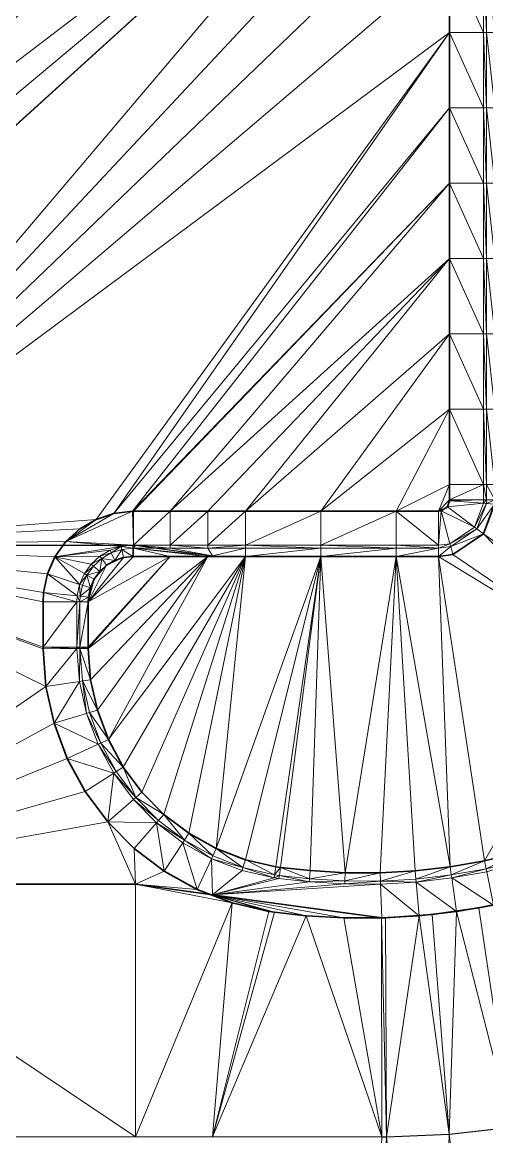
# Model space of a CAD drawing. Header units: metres. Extents: x 246428 to 246884, y 7418966 to 7419490.
# Drawn here: x 246748.5 to 246754.67, y 7419380.21 to 7419394.99 of the extents above; entities that cross this region are included whole.
import ezdxf

# ---------------------------------------------------------------- set-up
doc = ezdxf.new("R2010")
doc.units = ezdxf.units.M
doc.linetypes.add('blank name', pattern=[0])
doc.linetypes.add('HIDDEN', pattern=[9.525, 6.35, -3.175])
doc.layers.add('_12D_UNMAPPED', color=7, linetype='Continuous')
doc.layers.add('GRADELINES', color=250, linetype='HIDDEN', lineweight=25)
for name, color, linetype, lineweight, true_color in [('KERB_BACK', 7, 'Continuous', 35, 0x5fd2ff), ('KERB_LINE', 7, 'Continuous', 18, 0xb9b9b9), ('KERB_LIP', 7, 'Continuous', 35, 0x5fd2ff), ('KERB_TOP', 7, 'Continuous', 18, 0xb9b9b9)]:
    doc.layers.add(name, color=color, linetype=linetype, lineweight=lineweight, true_color=true_color)

msp = doc.modelspace()

# ---------------------------------------------------------------- linework, layer by layer
at = {"layer": '_12D_UNMAPPED', "color": 3, "linetype": 'blank name', "lineweight": 0}
for points in [[(246754.179, 7419401.859, 35.79), (246740.008, 7419388.055, 35.67), (246739.818, 7419416.655, 35.38)], [(246754.179, 7419400.859, 35.8), (246740.008, 7419388.055, 35.67), (246754.179, 7419401.859, 35.79)], [(246754.179, 7419400.859, 35.8), (246754.179, 7419399.859, 35.81), (246740.008, 7419388.055, 35.67)], [(246754.179, 7419399.859, 35.81), (246754.179, 7419398.859, 35.82), (246740.008, 7419388.055, 35.67)], [(246740.008, 7419388.055, 35.67), (246754.179, 7419398.859, 35.82), (246741.271, 7419388.055, 35.693)], [(246754.179, 7419398.859, 35.82), (246742.271, 7419388.055, 35.711), (246741.271, 7419388.055, 35.693)], [(246754.179, 7419398.859, 35.82), (246742.279, 7419388.055, 35.711), (246742.271, 7419388.055, 35.711)], [(246745.008, 7419388.055, 35.76), (246742.279, 7419388.055, 35.711), (246754.179, 7419398.859, 35.82)], [(246754.179, 7419397.859, 35.83), (246745.008, 7419388.055, 35.76), (246754.179, 7419398.859, 35.82)], [(246754.179, 7419396.859, 35.84), (246745.008, 7419388.055, 35.76), (246754.179, 7419397.859, 35.83)], [(246754.179, 7419395.859, 35.85), (246745.008, 7419388.055, 35.76), (246754.179, 7419396.859, 35.84)], [(246754.179, 7419394.859, 35.86), (246745.008, 7419388.055, 35.76), (246754.179, 7419395.859, 35.85)], [(246754.179, 7419394.859, 35.86), (246754.179, 7419395.859, 35.85), (246754.63, 7419394.859, 35.874)], [(246754.63, 7419394.859, 35.874), (246754.179, 7419395.859, 35.85), (246754.63, 7419395.859, 35.864)], [(246754.63, 7419394.859, 35.874), (246754.63, 7419395.859, 35.864), (246754.669, 7419394.859, 36.024)], [(246754.669, 7419394.859, 36.024), (246754.63, 7419395.859, 35.864), (246754.669, 7419395.859, 36.014)], [(246754.669, 7419394.859, 36.024), (246754.669, 7419395.859, 36.014), (246754.78, 7419394.859, 36.024)], [(246754.78, 7419394.859, 36.024), (246754.669, 7419395.859, 36.014), (246754.78, 7419395.859, 36.014)], [(246749.484, 7419388.398, 35.837), (246745.008, 7419388.055, 35.76), (246754.179, 7419394.859, 35.86)], [(246749.72, 7419388.477, 35.841), (246749.484, 7419388.398, 35.837), (246754.179, 7419394.859, 35.86)], [(246754.179, 7419393.859, 35.87), (246749.72, 7419388.477, 35.841), (246754.179, 7419394.859, 35.86)], [(246754.179, 7419393.859, 35.87), (246754.179, 7419394.859, 35.86), (246754.63, 7419393.859, 35.884)], [(246754.63, 7419393.859, 35.884), (246754.179, 7419394.859, 35.86), (246754.63, 7419394.859, 35.874)], [(246754.63, 7419393.859, 35.884), (246754.63, 7419394.859, 35.874), (246754.669, 7419393.859, 36.034)], [(246754.669, 7419393.859, 36.034), (246754.63, 7419394.859, 35.874), (246754.669, 7419394.859, 36.024)], [(246754.669, 7419393.859, 36.034), (246754.669, 7419394.859, 36.024), (246754.78, 7419393.859, 36.034)], [(246754.78, 7419393.859, 36.034), (246754.669, 7419394.859, 36.024), (246754.78, 7419394.859, 36.024)], [(246749.968, 7419388.505, 35.845), (246749.72, 7419388.477, 35.841), (246754.179, 7419393.859, 35.87)], [(246754.179, 7419392.859, 35.88), (246749.968, 7419388.505, 35.845), (246754.179, 7419393.859, 35.87)], [(246754.179, 7419392.859, 35.88), (246754.179, 7419393.859, 35.87), (246754.63, 7419392.859, 35.894)], [(246754.63, 7419392.859, 35.894), (246754.179, 7419393.859, 35.87), (246754.63, 7419393.859, 35.884)], [(246754.63, 7419392.859, 35.894), (246754.63, 7419393.859, 35.884), (246754.669, 7419392.859, 36.044)], [(246754.669, 7419392.859, 36.044), (246754.63, 7419393.859, 35.884), (246754.669, 7419393.859, 36.034)], [(246754.669, 7419392.859, 36.044), (246754.669, 7419393.859, 36.034), (246754.78, 7419392.859, 36.044)], [(246754.78, 7419392.859, 36.044), (246754.669, 7419393.859, 36.034), (246754.78, 7419393.859, 36.034)], [(246749.979, 7419388.505, 35.845), (246749.968, 7419388.505, 35.845), (246754.179, 7419392.859, 35.88)], [(246750.468, 7419388.505, 35.854), (246749.979, 7419388.505, 35.845), (246754.179, 7419392.859, 35.88)], [(246754.179, 7419391.859, 35.89), (246750.468, 7419388.505, 35.854), (246754.179, 7419392.859, 35.88)], [(246754.179, 7419391.859, 35.89), (246754.179, 7419392.859, 35.88), (246754.63, 7419391.859, 35.904)], [(246754.63, 7419391.859, 35.904), (246754.179, 7419392.859, 35.88), (246754.63, 7419392.859, 35.894)], [(246754.63, 7419391.859, 35.904), (246754.63, 7419392.859, 35.894), (246754.669, 7419391.859, 36.054)], [(246754.669, 7419391.859, 36.054), (246754.63, 7419392.859, 35.894), (246754.669, 7419392.859, 36.044)], [(246754.669, 7419391.859, 36.054), (246754.669, 7419392.859, 36.044), (246754.78, 7419391.859, 36.054)], [(246754.78, 7419391.859, 36.054), (246754.669, 7419392.859, 36.044), (246754.78, 7419392.859, 36.044)], [(246750.468, 7419388.505, 35.854), (246754.179, 7419391.859, 35.89), (246750.968, 7419388.505, 35.863)], [(246750.968, 7419388.505, 35.863), (246754.179, 7419391.859, 35.89), (246751.468, 7419388.505, 35.875)], [(246751.468, 7419388.505, 35.875), (246754.179, 7419391.859, 35.89), (246754.179, 7419390.859, 35.9)], [(246754.179, 7419390.859, 35.9), (246754.179, 7419391.859, 35.89), (246754.63, 7419390.859, 35.914)], [(246754.63, 7419390.859, 35.914), (246754.179, 7419391.859, 35.89), (246754.63, 7419391.859, 35.904)], [(246754.669, 7419390.859, 36.064), (246754.63, 7419390.859, 35.914), (246754.63, 7419391.859, 35.904)], [(246754.669, 7419390.859, 36.064), (246754.63, 7419391.859, 35.904), (246754.669, 7419391.859, 36.054)], [(246754.78, 7419390.859, 36.064), (246754.669, 7419390.859, 36.064), (246754.669, 7419391.859, 36.054)], [(246754.78, 7419390.859, 36.064), (246754.669, 7419391.859, 36.054), (246754.78, 7419391.859, 36.054)], [(246752.468, 7419388.505, 35.893), (246751.468, 7419388.505, 35.875), (246754.179, 7419390.859, 35.9)], [(246754.179, 7419389.859, 35.91), (246752.468, 7419388.505, 35.893), (246754.179, 7419390.859, 35.9)], [(246754.179, 7419389.859, 35.91), (246754.179, 7419390.859, 35.9), (246754.63, 7419389.859, 35.924)], [(246754.63, 7419389.859, 35.924), (246754.179, 7419390.859, 35.9), (246754.63, 7419390.859, 35.914)], [(246754.63, 7419389.859, 35.924), (246754.63, 7419390.859, 35.914), (246754.669, 7419389.859, 36.074)], [(246754.669, 7419389.859, 36.074), (246754.63, 7419390.859, 35.914), (246754.669, 7419390.859, 36.064)], [(246754.669, 7419389.859, 36.074), (246754.669, 7419390.859, 36.064), (246754.78, 7419389.859, 36.074)], [(246754.78, 7419389.859, 36.074), (246754.669, 7419390.859, 36.064), (246754.78, 7419390.859, 36.064)], [(246753.468, 7419388.505, 35.911), (246752.468, 7419388.505, 35.893), (246754.179, 7419389.859, 35.91)], [(246754.179, 7419388.859, 35.92), (246753.468, 7419388.505, 35.911), (246754.179, 7419389.859, 35.91)], [(246754.179, 7419388.859, 35.92), (246754.179, 7419389.859, 35.91), (246754.63, 7419388.859, 35.934)], [(246754.63, 7419388.859, 35.934), (246754.179, 7419389.859, 35.91), (246754.63, 7419389.859, 35.924)], [(246754.63, 7419388.859, 35.934), (246754.63, 7419389.859, 35.924), (246754.669, 7419388.859, 36.084)], [(246754.669, 7419388.859, 36.084), (246754.63, 7419389.859, 35.924), (246754.669, 7419389.859, 36.074)], [(246754.669, 7419388.859, 36.084), (246754.669, 7419389.859, 36.074), (246754.78, 7419388.859, 36.084)], [(246754.78, 7419388.859, 36.084), (246754.669, 7419389.859, 36.074), (246754.78, 7419389.859, 36.074)], [(246754.03, 7419388.505, 35.921), (246753.468, 7419388.505, 35.911), (246754.179, 7419388.859, 35.92)], [(246754.179, 7419388.655, 35.922), (246754.03, 7419388.505, 35.921), (246754.179, 7419388.859, 35.92)], [(246754.179, 7419388.655, 35.922), (246754.179, 7419388.859, 35.92), (246754.63, 7419388.859, 35.934)], [(246754.63, 7419388.655, 35.936), (246754.179, 7419388.655, 35.922), (246754.63, 7419388.859, 35.934)], [(246754.63, 7419388.655, 35.936), (246754.63, 7419388.859, 35.934), (246754.669, 7419388.655, 36.086)], [(246754.669, 7419388.655, 36.086), (246754.63, 7419388.859, 35.934), (246754.669, 7419388.859, 36.084)], [(246754.669, 7419388.655, 36.086), (246754.669, 7419388.859, 36.084), (246754.78, 7419388.655, 36.086)], [(246754.78, 7419388.655, 36.086), (246754.669, 7419388.859, 36.084), (246754.78, 7419388.859, 36.084)], [(246754.149, 7419388.565, 35.922), (246754.03, 7419388.505, 35.921), (246754.179, 7419388.655, 35.922)], [(246754.179, 7419388.644, 35.923), (246754.149, 7419388.565, 35.922), (246754.179, 7419388.655, 35.922)], [(246754.149, 7419388.565, 35.922), (246754.179, 7419388.644, 35.923), (246754.628, 7419388.611, 35.937)], [(246754.179, 7419388.644, 35.923), (246754.179, 7419388.655, 35.922), (246754.63, 7419388.655, 35.936)], [(246754.628, 7419388.611, 35.937), (246754.179, 7419388.644, 35.923), (246754.63, 7419388.655, 35.936)], [(246754.668, 7419388.608, 36.087), (246754.628, 7419388.611, 35.937), (246754.669, 7419388.655, 36.086)], [(246754.628, 7419388.611, 35.937), (246754.63, 7419388.655, 35.936), (246754.669, 7419388.655, 36.086)], [(246754.777, 7419388.6, 36.087), (246754.668, 7419388.608, 36.087), (246754.78, 7419388.655, 36.086)], [(246754.668, 7419388.608, 36.087), (246754.669, 7419388.655, 36.086), (246754.78, 7419388.655, 36.086)], [(246749.084, 7419388.104, 35.833), (246749.72, 7419388.477, 35.841), (246749.968, 7419388.505, 35.845)], [(246749.084, 7419388.104, 35.833), (246749.968, 7419388.505, 35.845), (246749.979, 7419388.055, 35.859)], [(246749.968, 7419388.505, 35.845), (246749.979, 7419388.505, 35.845), (246749.979, 7419388.055, 35.859)], [(246750.468, 7419388.055, 35.868), (246749.979, 7419388.055, 35.859), (246750.468, 7419388.505, 35.854)], [(246749.979, 7419388.505, 35.845), (246750.468, 7419388.505, 35.854), (246749.979, 7419388.055, 35.859)], [(246750.468, 7419388.505, 35.854), (246750.968, 7419388.505, 35.863), (246750.468, 7419388.055, 35.868)], [(246750.468, 7419388.055, 35.868), (246750.968, 7419388.505, 35.863), (246750.968, 7419388.055, 35.877)], [(246750.968, 7419388.055, 35.877), (246751.468, 7419388.505, 35.875), (246751.468, 7419388.055, 35.889)], [(246750.968, 7419388.505, 35.863), (246751.468, 7419388.505, 35.875), (246750.968, 7419388.055, 35.877)], [(246751.468, 7419388.505, 35.875), (246752.468, 7419388.505, 35.893), (246751.468, 7419388.055, 35.889)], [(246751.468, 7419388.055, 35.889), (246752.468, 7419388.505, 35.893), (246752.468, 7419388.055, 35.907)], [(246752.468, 7419388.505, 35.893), (246753.468, 7419388.505, 35.911), (246752.468, 7419388.055, 35.907)], [(246752.468, 7419388.055, 35.907), (246753.468, 7419388.505, 35.911), (246753.468, 7419388.055, 35.925)], [(246753.468, 7419388.055, 35.925), (246753.468, 7419388.505, 35.911), (246754.03, 7419388.055, 35.935)], [(246753.468, 7419388.505, 35.911), (246754.03, 7419388.505, 35.921), (246754.03, 7419388.055, 35.935)], [(246754.068, 7419388.51, 35.921), (246754.03, 7419388.505, 35.921), (246754.149, 7419388.565, 35.922)], [(246754.03, 7419388.055, 35.935), (246754.068, 7419388.51, 35.921), (246754.183, 7419388.075, 35.935)], [(246754.03, 7419388.505, 35.921), (246754.068, 7419388.51, 35.921), (246754.03, 7419388.055, 35.935)], [(246754.068, 7419388.51, 35.921), (246754.149, 7419388.565, 35.922), (246754.509, 7419388.295, 35.936)], [(246754.183, 7419388.075, 35.935), (246754.068, 7419388.51, 35.921), (246754.509, 7419388.295, 35.936)], [(246754.509, 7419388.295, 35.936), (246754.149, 7419388.565, 35.922), (246754.628, 7419388.611, 35.937)], [(246754.509, 7419388.295, 35.936), (246754.628, 7419388.611, 35.937), (246754.668, 7419388.608, 36.087)], [(246754.541, 7419388.271, 36.086), (246754.509, 7419388.295, 35.936), (246754.668, 7419388.608, 36.087)], [(246754.541, 7419388.271, 36.086), (246754.668, 7419388.608, 36.087), (246754.777, 7419388.6, 36.087)], [(246754.629, 7419388.205, 36.086), (246754.541, 7419388.271, 36.086), (246754.777, 7419388.6, 36.087)], [(246754.629, 7419388.205, 36.086), (246754.777, 7419388.6, 36.087), (246756.561, 7419386.819, 36.087)], [(246749.268, 7419388.272, 35.835), (246745.008, 7419388.055, 35.76), (246749.484, 7419388.398, 35.837)], [(246749.084, 7419388.104, 35.833), (246749.484, 7419388.398, 35.837), (246749.72, 7419388.477, 35.841)], [(246749.084, 7419388.104, 35.833), (246749.268, 7419388.272, 35.835), (246749.484, 7419388.398, 35.837)], [(246749.084, 7419388.104, 35.833), (246745.008, 7419388.055, 35.76), (246749.268, 7419388.272, 35.835)], [(246754.183, 7419388.075, 35.935), (246754.509, 7419388.295, 35.936), (246754.541, 7419388.271, 36.086)], [(246754.194, 7419388.037, 36.085), (246754.183, 7419388.075, 35.935), (246754.541, 7419388.271, 36.086)], [(246754.194, 7419388.037, 36.085), (246754.541, 7419388.271, 36.086), (246754.629, 7419388.205, 36.086)], [(246754.222, 7419387.93, 36.085), (246754.194, 7419388.037, 36.085), (246754.629, 7419388.205, 36.086)], [(246754.222, 7419387.93, 36.085), (246754.629, 7419388.205, 36.086), (246756.2, 7419386.584, 36.072)], [(246756.2, 7419386.584, 36.072), (246754.629, 7419388.205, 36.086), (246756.561, 7419386.819, 36.087)], [(246748.938, 7419387.901, 35.829), (246745.008, 7419388.055, 35.76), (246749.084, 7419388.104, 35.833)], [(246745.008, 7419383.555, 35.715), (246745.008, 7419388.055, 35.76), (246748.818, 7419386.181, 35.81)], [(246748.818, 7419386.181, 35.81), (246745.008, 7419388.055, 35.76), (246748.78, 7419386.679, 35.814)], [(246748.78, 7419386.679, 35.814), (246745.008, 7419388.055, 35.76), (246748.78, 7419386.703, 35.814)], [(246748.78, 7419386.703, 35.814), (246745.008, 7419388.055, 35.76), (246748.78, 7419387.305, 35.82)], [(246748.78, 7419387.305, 35.82), (246745.008, 7419388.055, 35.76), (246748.786, 7419387.429, 35.822)], [(246748.786, 7419387.429, 35.822), (246745.008, 7419388.055, 35.76), (246748.837, 7419387.673, 35.825)], [(246748.837, 7419387.673, 35.825), (246745.008, 7419388.055, 35.76), (246748.938, 7419387.901, 35.829)], [(246749.818, 7419388.038, 35.855), (246748.938, 7419387.901, 35.829), (246749.084, 7419388.104, 35.833)], [(246749.979, 7419388.055, 35.859), (246749.973, 7419388.055, 35.859), (246749.084, 7419388.104, 35.833)], [(246749.973, 7419388.055, 35.859), (246749.818, 7419388.038, 35.855), (246749.084, 7419388.104, 35.833)], [(246749.818, 7419388.038, 35.855), (246749.973, 7419388.055, 35.859), (246749.973, 7419388.015, 36.009)], [(246750.008, 7419388.055, 35.85), (246749.973, 7419388.055, 35.859), (246749.979, 7419388.055, 35.859)], [(246749.973, 7419388.015, 36.009), (246749.973, 7419388.055, 35.859), (246749.979, 7419388.015, 36.009)], [(246749.973, 7419388.055, 35.859), (246750.008, 7419388.055, 35.85), (246749.979, 7419388.015, 36.009)], [(246750.008, 7419388.055, 35.85), (246749.979, 7419388.055, 35.859), (246750.468, 7419388.055, 35.868)], [(246749.979, 7419388.015, 36.009), (246750.008, 7419388.055, 35.85), (246750.468, 7419388.015, 36.018)], [(246750.008, 7419388.055, 35.85), (246750.468, 7419388.055, 35.868), (246750.468, 7419388.015, 36.018)], [(246750.468, 7419388.015, 36.018), (246750.468, 7419388.055, 35.868), (246750.968, 7419388.015, 36.027)], [(246750.468, 7419388.055, 35.868), (246750.968, 7419388.055, 35.877), (246750.968, 7419388.015, 36.027)], [(246751.468, 7419388.015, 36.039), (246750.968, 7419388.015, 36.027), (246751.468, 7419388.055, 35.889)], [(246750.968, 7419388.055, 35.877), (246751.468, 7419388.055, 35.889), (246750.968, 7419388.015, 36.027)], [(246751.468, 7419388.015, 36.039), (246751.468, 7419388.055, 35.889), (246752.468, 7419388.015, 36.057)], [(246751.468, 7419388.055, 35.889), (246752.468, 7419388.055, 35.907), (246752.468, 7419388.015, 36.057)], [(246752.468, 7419388.015, 36.057), (246752.468, 7419388.055, 35.907), (246753.468, 7419388.015, 36.075)], [(246752.468, 7419388.055, 35.907), (246753.468, 7419388.055, 35.925), (246753.468, 7419388.015, 36.075)], [(246753.468, 7419388.015, 36.075), (246753.468, 7419388.055, 35.925), (246754.03, 7419388.015, 36.085)], [(246753.468, 7419388.055, 35.925), (246754.03, 7419388.055, 35.935), (246754.03, 7419388.015, 36.085)], [(246754.03, 7419388.015, 36.085), (246754.183, 7419388.075, 35.935), (246754.194, 7419388.037, 36.085)], [(246754.03, 7419388.055, 35.935), (246754.183, 7419388.075, 35.935), (246754.03, 7419388.015, 36.085)], [(246748.837, 7419387.673, 35.825), (246748.938, 7419387.901, 35.829), (246749.266, 7419387.535, 35.839)], [(246749.67, 7419387.988, 35.851), (246748.938, 7419387.901, 35.829), (246749.818, 7419388.038, 35.855)], [(246749.535, 7419387.909, 35.849), (246748.938, 7419387.901, 35.829), (246749.67, 7419387.988, 35.851)], [(246749.42, 7419387.804, 35.847), (246748.938, 7419387.901, 35.829), (246749.535, 7419387.909, 35.849)], [(246749.266, 7419387.535, 35.839), (246748.938, 7419387.901, 35.829), (246749.329, 7419387.678, 35.843)], [(246749.329, 7419387.678, 35.843), (246748.938, 7419387.901, 35.829), (246749.42, 7419387.804, 35.847)], [(246749.38, 7419386.683, 35.978), (246750.468, 7419387.905, 36.018), (246750.968, 7419387.905, 36.027)], [(246749.38, 7419387.305, 35.984), (246749.979, 7419387.905, 36.009), (246750.468, 7419387.905, 36.018)], [(246749.38, 7419386.683, 35.978), (246749.38, 7419386.703, 35.978), (246750.468, 7419387.905, 36.018)], [(246749.38, 7419386.703, 35.978), (246749.38, 7419387.305, 35.984), (246750.468, 7419387.905, 36.018)], [(246749.412, 7419386.269, 35.974), (246749.38, 7419386.683, 35.978), (246750.968, 7419387.905, 36.027)], [(246749.38, 7419387.305, 35.984), (246749.85, 7419387.891, 36.005), (246749.979, 7419387.905, 36.009)], [(246749.501, 7419385.864, 35.971), (246749.412, 7419386.269, 35.974), (246750.968, 7419387.905, 36.027)], [(246749.42, 7419387.804, 35.847), (246749.535, 7419387.909, 35.849), (246749.559, 7419387.877, 35.999)], [(246749.647, 7419385.475, 35.97), (246749.501, 7419385.864, 35.971), (246750.968, 7419387.905, 36.027)], [(246749.535, 7419387.909, 35.849), (246749.67, 7419387.988, 35.851), (246749.686, 7419387.952, 36.001)], [(246749.559, 7419387.877, 35.999), (246749.535, 7419387.909, 35.849), (246749.686, 7419387.952, 36.001)], [(246749.559, 7419387.877, 35.999), (246749.686, 7419387.952, 36.001), (246749.732, 7419387.852, 36.001)], [(246749.647, 7419385.475, 35.97), (246750.968, 7419387.905, 36.027), (246751.468, 7419387.905, 36.039)], [(246749.846, 7419385.111, 35.969), (246749.647, 7419385.475, 35.97), (246751.468, 7419387.905, 36.039)], [(246749.67, 7419387.988, 35.851), (246749.818, 7419388.038, 35.855), (246749.686, 7419387.952, 36.001)], [(246749.686, 7419387.952, 36.001), (246749.818, 7419388.038, 35.855), (246749.826, 7419387.999, 36.005)], [(246749.686, 7419387.952, 36.001), (246749.826, 7419387.999, 36.005), (246749.732, 7419387.852, 36.001)], [(246749.732, 7419387.852, 36.001), (246749.826, 7419387.999, 36.005), (246749.85, 7419387.891, 36.005)], [(246749.826, 7419387.999, 36.005), (246749.818, 7419388.038, 35.855), (246749.973, 7419388.015, 36.009)], [(246749.826, 7419387.999, 36.005), (246749.973, 7419388.015, 36.009), (246749.974, 7419387.905, 36.009)], [(246749.85, 7419387.891, 36.005), (246749.826, 7419387.999, 36.005), (246749.974, 7419387.905, 36.009)], [(246750.094, 7419384.778, 35.971), (246749.846, 7419385.111, 35.969), (246751.468, 7419387.905, 36.039)], [(246749.85, 7419387.891, 36.005), (246749.974, 7419387.905, 36.009), (246749.979, 7419387.905, 36.009)], [(246749.973, 7419388.015, 36.009), (246749.979, 7419388.015, 36.009), (246749.974, 7419387.905, 36.009)], [(246749.974, 7419387.905, 36.009), (246749.979, 7419388.015, 36.009), (246749.979, 7419387.905, 36.009)], [(246749.979, 7419387.905, 36.009), (246749.979, 7419388.015, 36.009), (246750.468, 7419387.905, 36.018)], [(246749.979, 7419388.015, 36.009), (246750.468, 7419388.015, 36.018), (246751.029, 7419387.915, 35.867)], [(246750.468, 7419387.905, 36.018), (246749.979, 7419388.015, 36.009), (246750.968, 7419387.905, 36.027)], [(246749.979, 7419388.015, 36.009), (246751.029, 7419387.915, 35.867), (246750.968, 7419387.905, 36.027)], [(246750.386, 7419384.483, 35.973), (246750.094, 7419384.778, 35.971), (246751.468, 7419387.905, 36.039)], [(246750.717, 7419384.232, 35.978), (246750.386, 7419384.483, 35.973), (246751.468, 7419387.905, 36.039)], [(246750.468, 7419388.015, 36.018), (246750.968, 7419388.015, 36.027), (246751.029, 7419387.915, 35.867)], [(246751.08, 7419384.03, 35.983), (246750.717, 7419384.232, 35.978), (246751.468, 7419387.905, 36.039)], [(246751.029, 7419387.915, 35.867), (246750.968, 7419388.015, 36.027), (246751.468, 7419388.015, 36.039)], [(246750.968, 7419387.905, 36.027), (246751.029, 7419387.915, 35.867), (246751.468, 7419387.905, 36.039)], [(246751.029, 7419387.915, 35.867), (246751.468, 7419388.015, 36.039), (246751.468, 7419387.905, 36.039)], [(246751.467, 7419383.881, 35.99), (246751.08, 7419384.03, 35.983), (246752.468, 7419387.905, 36.057)], [(246751.08, 7419384.03, 35.983), (246751.468, 7419387.905, 36.039), (246752.468, 7419387.905, 36.057)], [(246751.872, 7419383.788, 35.997), (246751.467, 7419383.881, 35.99), (246752.468, 7419387.905, 36.057)], [(246751.468, 7419388.015, 36.039), (246752.468, 7419388.015, 36.057), (246751.468, 7419387.905, 36.039)], [(246751.468, 7419387.905, 36.039), (246752.468, 7419388.015, 36.057), (246752.468, 7419387.905, 36.057)], [(246751.932, 7419383.779, 35.998), (246751.872, 7419383.788, 35.997), (246752.468, 7419387.905, 36.057)], [(246751.933, 7419383.779, 35.998), (246751.932, 7419383.779, 35.998), (246752.468, 7419387.905, 36.057)], [(246752.327, 7419383.736, 36.006), (246751.933, 7419383.779, 35.998), (246752.468, 7419387.905, 36.057)], [(246752.792, 7419383.709, 36.014), (246752.327, 7419383.736, 36.006), (246752.468, 7419387.905, 36.057)], [(246752.468, 7419388.015, 36.057), (246753.468, 7419388.015, 36.075), (246752.468, 7419387.905, 36.057)], [(246752.468, 7419387.905, 36.057), (246753.468, 7419388.015, 36.075), (246753.468, 7419387.905, 36.075)], [(246752.792, 7419383.709, 36.014), (246752.468, 7419387.905, 36.057), (246753.468, 7419387.905, 36.075)], [(246753.258, 7419383.708, 36.025), (246752.792, 7419383.709, 36.014), (246753.468, 7419387.905, 36.075)], [(246753.723, 7419383.735, 36.036), (246753.258, 7419383.708, 36.025), (246753.468, 7419387.905, 36.075)], [(246753.468, 7419388.015, 36.075), (246754.03, 7419388.015, 36.085), (246753.468, 7419387.905, 36.075)], [(246753.468, 7419387.905, 36.075), (246754.03, 7419388.015, 36.085), (246754.03, 7419387.905, 36.085)], [(246754.185, 7419383.787, 36.047), (246753.723, 7419383.735, 36.036), (246753.468, 7419387.905, 36.075)], [(246754.185, 7419383.787, 36.047), (246753.468, 7419387.905, 36.075), (246754.03, 7419387.905, 36.085)], [(246754.03, 7419387.905, 36.085), (246754.194, 7419388.037, 36.085), (246754.222, 7419387.93, 36.085)], [(246754.03, 7419388.015, 36.085), (246754.194, 7419388.037, 36.085), (246754.03, 7419387.905, 36.085)], [(246754.03, 7419387.905, 36.085), (246754.222, 7419387.93, 36.085), (246756.2, 7419386.584, 36.072)], [(246754.644, 7419383.867, 36.059), (246754.185, 7419383.787, 36.047), (246754.03, 7419387.905, 36.085)], [(246754.644, 7419383.867, 36.059), (246754.03, 7419387.905, 36.085), (246756.2, 7419386.584, 36.072)], [(246749.329, 7419387.678, 35.843), (246749.42, 7419387.804, 35.847), (246749.45, 7419387.778, 35.997)], [(246749.363, 7419387.658, 35.993), (246749.329, 7419387.678, 35.843), (246749.45, 7419387.778, 35.997)], [(246749.363, 7419387.658, 35.993), (246749.45, 7419387.778, 35.997), (246749.532, 7419387.705, 35.997)], [(246749.38, 7419387.305, 35.984), (246749.624, 7419387.789, 35.999), (246749.85, 7419387.891, 36.005)], [(246749.38, 7419387.305, 35.984), (246749.459, 7419387.603, 35.993), (246749.624, 7419387.789, 35.999)], [(246749.45, 7419387.778, 35.997), (246749.42, 7419387.804, 35.847), (246749.559, 7419387.877, 35.999)], [(246749.45, 7419387.778, 35.997), (246749.559, 7419387.877, 35.999), (246749.532, 7419387.705, 35.997)], [(246749.459, 7419387.603, 35.993), (246749.532, 7419387.705, 35.997), (246749.624, 7419387.789, 35.999)], [(246749.532, 7419387.705, 35.997), (246749.559, 7419387.877, 35.999), (246749.624, 7419387.789, 35.999)], [(246749.624, 7419387.789, 35.999), (246749.559, 7419387.877, 35.999), (246749.732, 7419387.852, 36.001)], [(246749.624, 7419387.789, 35.999), (246749.732, 7419387.852, 36.001), (246749.85, 7419387.891, 36.005)], [(246748.786, 7419387.429, 35.822), (246748.837, 7419387.673, 35.825), (246749.233, 7419387.383, 35.836)], [(246749.233, 7419387.383, 35.836), (246748.837, 7419387.673, 35.825), (246749.266, 7419387.535, 35.839)], [(246749.266, 7419387.535, 35.839), (246749.329, 7419387.678, 35.843), (246749.363, 7419387.658, 35.993)], [(246749.304, 7419387.523, 35.989), (246749.266, 7419387.535, 35.839), (246749.363, 7419387.658, 35.993)], [(246749.304, 7419387.523, 35.989), (246749.363, 7419387.658, 35.993), (246749.408, 7419387.489, 35.989)], [(246749.459, 7419387.603, 35.993), (246749.363, 7419387.658, 35.993), (246749.532, 7419387.705, 35.997)], [(246749.408, 7419387.489, 35.989), (246749.363, 7419387.658, 35.993), (246749.459, 7419387.603, 35.993)], [(246749.38, 7419387.305, 35.984), (246749.383, 7419387.367, 35.986), (246749.459, 7419387.603, 35.993)], [(246749.383, 7419387.367, 35.986), (246749.408, 7419387.489, 35.989), (246749.459, 7419387.603, 35.993)], [(246749.233, 7419387.383, 35.836), (246749.266, 7419387.535, 35.839), (246749.273, 7419387.378, 35.986)], [(246749.273, 7419387.378, 35.986), (246749.266, 7419387.535, 35.839), (246749.304, 7419387.523, 35.989)], [(246749.273, 7419387.378, 35.986), (246749.304, 7419387.523, 35.989), (246749.408, 7419387.489, 35.989)], [(246749.383, 7419387.367, 35.986), (246749.273, 7419387.378, 35.986), (246749.408, 7419387.489, 35.989)], [(246748.78, 7419387.305, 35.82), (246748.786, 7419387.429, 35.822), (246749.229, 7419387.305, 35.834)], [(246749.229, 7419386.703, 35.828), (246748.78, 7419386.703, 35.814), (246749.229, 7419387.305, 35.834)], [(246748.78, 7419386.703, 35.814), (246748.78, 7419387.305, 35.82), (246749.229, 7419387.305, 35.834)], [(246749.229, 7419387.305, 35.834), (246748.786, 7419387.429, 35.822), (246749.233, 7419387.383, 35.836)], [(246749.229, 7419387.305, 35.834), (246749.233, 7419387.383, 35.836), (246749.269, 7419387.305, 35.984)], [(246749.269, 7419386.703, 35.978), (246749.229, 7419386.703, 35.828), (246749.269, 7419387.305, 35.984)], [(246749.229, 7419386.703, 35.828), (246749.229, 7419387.305, 35.834), (246749.269, 7419387.305, 35.984)], [(246749.269, 7419387.305, 35.984), (246749.233, 7419387.383, 35.836), (246749.273, 7419387.378, 35.986)], [(246749.269, 7419387.305, 35.984), (246749.273, 7419387.378, 35.986), (246749.383, 7419387.367, 35.986)], [(246749.38, 7419387.305, 35.984), (246749.269, 7419387.305, 35.984), (246749.383, 7419387.367, 35.986)], [(246749.269, 7419386.703, 35.978), (246749.269, 7419387.305, 35.984), (246749.38, 7419387.305, 35.984)], [(246749.38, 7419386.703, 35.978), (246749.269, 7419386.703, 35.978), (246749.38, 7419387.305, 35.984)], [(246748.78, 7419386.679, 35.814), (246748.78, 7419386.703, 35.814), (246749.23, 7419386.682, 35.828)], [(246749.23, 7419386.682, 35.828), (246748.78, 7419386.703, 35.814), (246749.229, 7419386.703, 35.828)], [(246748.818, 7419386.181, 35.81), (246748.78, 7419386.679, 35.814), (246749.23, 7419386.682, 35.828)], [(246749.263, 7419386.247, 35.824), (246748.818, 7419386.181, 35.81), (246749.23, 7419386.682, 35.828)], [(246749.23, 7419386.682, 35.828), (246749.229, 7419386.703, 35.828), (246749.269, 7419386.703, 35.978)], [(246749.27, 7419386.682, 35.978), (246749.23, 7419386.682, 35.828), (246749.269, 7419386.703, 35.978)], [(246749.263, 7419386.247, 35.824), (246749.23, 7419386.682, 35.828), (246749.27, 7419386.682, 35.978)], [(246749.303, 7419386.253, 35.974), (246749.263, 7419386.247, 35.824), (246749.27, 7419386.682, 35.978)], [(246749.27, 7419386.682, 35.978), (246749.269, 7419386.703, 35.978), (246749.38, 7419386.683, 35.978)], [(246749.38, 7419386.683, 35.978), (246749.269, 7419386.703, 35.978), (246749.38, 7419386.703, 35.978)], [(246749.412, 7419386.269, 35.974), (246749.27, 7419386.682, 35.978), (246749.38, 7419386.683, 35.978)], [(246749.303, 7419386.253, 35.974), (246749.27, 7419386.682, 35.978), (246749.412, 7419386.269, 35.974)], [(246755.098, 7419383.972, 36.072), (246754.644, 7419383.867, 36.059), (246756.2, 7419386.584, 36.072)], [(246749.501, 7419385.864, 35.971), (246749.303, 7419386.253, 35.974), (246749.412, 7419386.269, 35.974)], [(246748.926, 7419385.693, 35.807), (246745.008, 7419383.555, 35.715), (246748.818, 7419386.181, 35.81)], [(246748.926, 7419385.693, 35.807), (246748.818, 7419386.181, 35.81), (246749.263, 7419386.247, 35.824)], [(246749.357, 7419385.821, 35.821), (246748.926, 7419385.693, 35.807), (246749.263, 7419386.247, 35.824)], [(246749.357, 7419385.821, 35.821), (246749.263, 7419386.247, 35.824), (246749.303, 7419386.253, 35.974)], [(246749.396, 7419385.833, 35.971), (246749.357, 7419385.821, 35.821), (246749.303, 7419386.253, 35.974)], [(246749.396, 7419385.833, 35.971), (246749.303, 7419386.253, 35.974), (246749.501, 7419385.864, 35.971)], [(246749.547, 7419385.429, 35.97), (246749.357, 7419385.821, 35.821), (246749.396, 7419385.833, 35.971)], [(246749.647, 7419385.475, 35.97), (246749.396, 7419385.833, 35.971), (246749.501, 7419385.864, 35.971)], [(246749.547, 7419385.429, 35.97), (246749.396, 7419385.833, 35.971), (246749.647, 7419385.475, 35.97)], [(246749.101, 7419385.225, 35.806), (246745.008, 7419383.555, 35.715), (246748.926, 7419385.693, 35.807)], [(246749.511, 7419385.413, 35.82), (246748.926, 7419385.693, 35.807), (246749.357, 7419385.821, 35.821)], [(246749.101, 7419385.225, 35.806), (246748.926, 7419385.693, 35.807), (246749.511, 7419385.413, 35.82)], [(246749.511, 7419385.413, 35.82), (246749.357, 7419385.821, 35.821), (246749.547, 7419385.429, 35.97)], [(246749.72, 7419385.03, 35.819), (246749.101, 7419385.225, 35.806), (246749.511, 7419385.413, 35.82)], [(246749.753, 7419385.051, 35.969), (246749.511, 7419385.413, 35.82), (246749.547, 7419385.429, 35.97)], [(246749.72, 7419385.03, 35.819), (246749.511, 7419385.413, 35.82), (246749.753, 7419385.051, 35.969)], [(246749.846, 7419385.111, 35.969), (246749.547, 7419385.429, 35.97), (246749.647, 7419385.475, 35.97)], [(246749.753, 7419385.051, 35.969), (246749.547, 7419385.429, 35.97), (246749.846, 7419385.111, 35.969)], [(246749.341, 7419384.787, 35.805), (246745.008, 7419383.555, 35.715), (246749.101, 7419385.225, 35.806)], [(246749.341, 7419384.787, 35.805), (246749.101, 7419385.225, 35.806), (246749.72, 7419385.03, 35.819)], [(246750.011, 7419384.706, 35.971), (246749.753, 7419385.051, 35.969), (246749.846, 7419385.111, 35.969)], [(246750.094, 7419384.778, 35.971), (246750.011, 7419384.706, 35.971), (246749.846, 7419385.111, 35.969)], [(246749.639, 7419384.386, 35.807), (246749.341, 7419384.787, 35.805), (246749.72, 7419385.03, 35.819)], [(246749.98, 7419384.68, 35.821), (246749.639, 7419384.386, 35.807), (246749.72, 7419385.03, 35.819)], [(246750.011, 7419384.706, 35.971), (246749.72, 7419385.03, 35.819), (246749.753, 7419385.051, 35.969)], [(246749.98, 7419384.68, 35.821), (246749.72, 7419385.03, 35.819), (246750.011, 7419384.706, 35.971)], [(246749.639, 7419384.386, 35.807), (246745.008, 7419383.555, 35.715), (246749.341, 7419384.787, 35.805)], [(246750.287, 7419384.37, 35.823), (246749.639, 7419384.386, 35.807), (246749.98, 7419384.68, 35.821)], [(246750.314, 7419384.4, 35.973), (246749.98, 7419384.68, 35.821), (246750.011, 7419384.706, 35.971)], [(246750.287, 7419384.37, 35.823), (246749.98, 7419384.68, 35.821), (246750.314, 7419384.4, 35.973)], [(246750.386, 7419384.483, 35.973), (246750.011, 7419384.706, 35.971), (246750.094, 7419384.778, 35.971)], [(246750.314, 7419384.4, 35.973), (246750.011, 7419384.706, 35.971), (246750.386, 7419384.483, 35.973)], [(246750.008, 7419383.555, 35.805), (246745.008, 7419383.555, 35.715), (246749.639, 7419384.386, 35.807)], [(246749.991, 7419384.032, 35.809), (246750.008, 7419383.555, 35.805), (246749.639, 7419384.386, 35.807)], [(246749.991, 7419384.032, 35.809), (246749.639, 7419384.386, 35.807), (246750.287, 7419384.37, 35.823)], [(246750.389, 7419383.73, 35.814), (246749.991, 7419384.032, 35.809), (246750.287, 7419384.37, 35.823)], [(246750.657, 7419384.14, 35.978), (246750.287, 7419384.37, 35.823), (246750.314, 7419384.4, 35.973)], [(246750.635, 7419384.107, 35.828), (246750.287, 7419384.37, 35.823), (246750.657, 7419384.14, 35.978)], [(246750.635, 7419384.107, 35.828), (246750.389, 7419383.73, 35.814), (246750.287, 7419384.37, 35.823)], [(246750.657, 7419384.14, 35.978), (246750.314, 7419384.4, 35.973), (246750.386, 7419384.483, 35.973)], [(246750.717, 7419384.232, 35.978), (246750.657, 7419384.14, 35.978), (246750.386, 7419384.483, 35.973)], [(246751.033, 7419383.931, 35.983), (246750.657, 7419384.14, 35.978), (246750.717, 7419384.232, 35.978)], [(246751.08, 7419384.03, 35.983), (246751.033, 7419383.931, 35.983), (246750.717, 7419384.232, 35.978)], [(246750.826, 7419383.487, 35.819), (246750.389, 7419383.73, 35.814), (246750.635, 7419384.107, 35.828)], [(246751.016, 7419383.895, 35.833), (246750.635, 7419384.107, 35.828), (246750.657, 7419384.14, 35.978)], [(246751.016, 7419383.895, 35.833), (246750.826, 7419383.487, 35.819), (246750.635, 7419384.107, 35.828)], [(246751.033, 7419383.931, 35.983), (246751.016, 7419383.895, 35.833), (246750.657, 7419384.14, 35.978)], [(246750.389, 7419383.73, 35.814), (246750.008, 7419383.555, 35.805), (246749.991, 7419384.032, 35.809)], [(246751.435, 7419383.776, 35.99), (246751.016, 7419383.895, 35.833), (246751.033, 7419383.931, 35.983)], [(246751.435, 7419383.776, 35.99), (246751.033, 7419383.931, 35.983), (246751.08, 7419384.03, 35.983)], [(246751.467, 7419383.881, 35.99), (246751.435, 7419383.776, 35.99), (246751.08, 7419384.03, 35.983)], [(246755.098, 7419383.972, 36.072), (246754.666, 7419383.759, 36.059), (246754.644, 7419383.867, 36.059)], [(246755.126, 7419383.865, 36.072), (246754.666, 7419383.759, 36.059), (246755.098, 7419383.972, 36.072)], [(246751.029, 7419383.415, 35.822), (246750.826, 7419383.487, 35.819), (246751.016, 7419383.895, 35.833)], [(246751.03, 7419383.415, 35.822), (246751.029, 7419383.415, 35.822), (246751.016, 7419383.895, 35.833)], [(246751.424, 7419383.738, 35.84), (246751.03, 7419383.415, 35.822), (246751.016, 7419383.895, 35.833)], [(246751.424, 7419383.738, 35.84), (246751.016, 7419383.895, 35.833), (246751.435, 7419383.776, 35.99)], [(246751.849, 7419383.64, 35.847), (246751.424, 7419383.738, 35.84), (246751.435, 7419383.776, 35.99)], [(246751.855, 7419383.68, 35.997), (246751.435, 7419383.776, 35.99), (246751.467, 7419383.881, 35.99)], [(246751.855, 7419383.68, 35.997), (246751.849, 7419383.64, 35.847), (246751.435, 7419383.776, 35.99)], [(246751.872, 7419383.788, 35.997), (246751.855, 7419383.68, 35.997), (246751.467, 7419383.881, 35.99)], [(246751.932, 7419383.779, 35.998), (246751.855, 7419383.68, 35.997), (246751.872, 7419383.788, 35.997)], [(246751.918, 7419383.67, 35.998), (246751.855, 7419383.68, 35.997), (246751.932, 7419383.779, 35.998)], [(246751.933, 7419383.779, 35.998), (246751.918, 7419383.67, 35.998), (246751.932, 7419383.779, 35.998)], [(246751.919, 7419383.67, 35.998), (246751.918, 7419383.67, 35.998), (246751.933, 7419383.779, 35.998)], [(246752.318, 7419383.626, 36.006), (246751.919, 7419383.67, 35.998), (246751.933, 7419383.779, 35.998)], [(246752.327, 7419383.736, 36.006), (246752.318, 7419383.626, 36.006), (246751.933, 7419383.779, 35.998)], [(246754.185, 7419383.787, 36.047), (246753.732, 7419383.625, 36.036), (246753.723, 7419383.735, 36.036)], [(246754.201, 7419383.679, 36.047), (246753.732, 7419383.625, 36.036), (246754.185, 7419383.787, 36.047)], [(246754.644, 7419383.867, 36.059), (246754.201, 7419383.679, 36.047), (246754.185, 7419383.787, 36.047)], [(246754.666, 7419383.759, 36.059), (246754.201, 7419383.679, 36.047), (246754.644, 7419383.867, 36.059)], [(246754.666, 7419383.759, 36.059), (246754.207, 7419383.639, 35.897), (246754.201, 7419383.679, 36.047)], [(246754.674, 7419383.719, 35.909), (246754.207, 7419383.639, 35.897), (246754.666, 7419383.759, 36.059)], [(246755.126, 7419383.865, 36.072), (246754.674, 7419383.719, 35.909), (246754.666, 7419383.759, 36.059)], [(246750.826, 7419383.487, 35.819), (246750.008, 7419383.555, 35.805), (246750.389, 7419383.73, 35.814)], [(246751.849, 7419383.64, 35.847), (246751.03, 7419383.415, 35.822), (246751.424, 7419383.738, 35.84)], [(246751.849, 7419383.64, 35.847), (246751.912, 7419383.631, 35.848), (246751.03, 7419383.415, 35.822)], [(246751.912, 7419383.631, 35.848), (246751.913, 7419383.631, 35.848), (246751.03, 7419383.415, 35.822)], [(246751.913, 7419383.631, 35.848), (246752.314, 7419383.586, 35.856), (246751.03, 7419383.415, 35.822)], [(246751.918, 7419383.67, 35.998), (246751.849, 7419383.64, 35.847), (246751.855, 7419383.68, 35.997)], [(246751.912, 7419383.631, 35.848), (246751.849, 7419383.64, 35.847), (246751.918, 7419383.67, 35.998)], [(246751.913, 7419383.631, 35.848), (246751.912, 7419383.631, 35.848), (246751.919, 7419383.67, 35.998)], [(246751.919, 7419383.67, 35.998), (246751.912, 7419383.631, 35.848), (246751.918, 7419383.67, 35.998)], [(246752.314, 7419383.586, 35.856), (246751.913, 7419383.631, 35.848), (246751.919, 7419383.67, 35.998)], [(246752.318, 7419383.626, 36.006), (246752.314, 7419383.586, 35.856), (246751.919, 7419383.67, 35.998)], [(246752.789, 7419383.599, 36.014), (246752.314, 7419383.586, 35.856), (246752.318, 7419383.626, 36.006)], [(246752.792, 7419383.709, 36.014), (246752.318, 7419383.626, 36.006), (246752.327, 7419383.736, 36.006)], [(246752.789, 7419383.599, 36.014), (246752.318, 7419383.626, 36.006), (246752.792, 7419383.709, 36.014)], [(246753.258, 7419383.708, 36.025), (246752.789, 7419383.599, 36.014), (246752.792, 7419383.709, 36.014)], [(246753.261, 7419383.598, 36.025), (246752.789, 7419383.599, 36.014), (246753.258, 7419383.708, 36.025)], [(246753.723, 7419383.735, 36.036), (246753.261, 7419383.598, 36.025), (246753.258, 7419383.708, 36.025)], [(246753.732, 7419383.625, 36.036), (246753.261, 7419383.598, 36.025), (246753.723, 7419383.735, 36.036)], [(246753.732, 7419383.625, 36.036), (246753.735, 7419383.585, 35.886), (246753.261, 7419383.598, 36.025)], [(246754.201, 7419383.679, 36.047), (246753.735, 7419383.585, 35.886), (246753.732, 7419383.625, 36.036)], [(246754.207, 7419383.639, 35.897), (246753.735, 7419383.585, 35.886), (246754.201, 7419383.679, 36.047)], [(246754.207, 7419383.639, 35.897), (246754.27, 7419383.193, 35.883), (246753.735, 7419383.585, 35.886)], [(246754.674, 7419383.719, 35.909), (246754.763, 7419383.278, 35.895), (246754.207, 7419383.639, 35.897)], [(246754.763, 7419383.278, 35.895), (246754.27, 7419383.193, 35.883), (246754.207, 7419383.639, 35.897)], [(246750.008, 7419380.205, 35.771), (246745.008, 7419383.555, 35.715), (246750.008, 7419383.555, 35.805)], [(246750.008, 7419380.205, 35.771), (246745.008, 7419380.205, 35.681), (246745.008, 7419383.555, 35.715)], [(246751.292, 7419383.308, 35.826), (246750.008, 7419380.205, 35.771), (246750.008, 7419383.555, 35.805)], [(246751.292, 7419383.308, 35.826), (246750.008, 7419383.555, 35.805), (246750.826, 7419383.487, 35.819)], [(246751.029, 7419383.415, 35.822), (246751.03, 7419383.415, 35.822), (246750.826, 7419383.487, 35.819)], [(246750.826, 7419383.487, 35.819), (246751.03, 7419383.415, 35.822), (246751.292, 7419383.308, 35.826)], [(246752.314, 7419383.586, 35.856), (246752.788, 7419383.559, 35.864), (246751.03, 7419383.415, 35.822)], [(246752.788, 7419383.559, 35.864), (246753.262, 7419383.558, 35.875), (246751.03, 7419383.415, 35.822)], [(246753.262, 7419383.558, 35.875), (246753.279, 7419383.109, 35.859), (246751.03, 7419383.415, 35.822)], [(246752.788, 7419383.559, 35.864), (246752.314, 7419383.586, 35.856), (246752.789, 7419383.599, 36.014)], [(246753.261, 7419383.598, 36.025), (246752.788, 7419383.559, 35.864), (246752.789, 7419383.599, 36.014)], [(246753.262, 7419383.558, 35.875), (246752.788, 7419383.559, 35.864), (246753.261, 7419383.598, 36.025)], [(246753.735, 7419383.585, 35.886), (246753.262, 7419383.558, 35.875), (246753.261, 7419383.598, 36.025)], [(246753.735, 7419383.585, 35.886), (246753.774, 7419383.137, 35.872), (246753.262, 7419383.558, 35.875)], [(246753.774, 7419383.137, 35.872), (246753.279, 7419383.109, 35.859), (246753.262, 7419383.558, 35.875)], [(246754.27, 7419383.193, 35.883), (246753.774, 7419383.137, 35.872), (246753.735, 7419383.585, 35.886)], [(246752.775, 7419383.109, 35.85), (246752.275, 7419383.138, 35.842), (246751.03, 7419383.415, 35.822)], [(246753.279, 7419383.109, 35.859), (246753.274, 7419383.109, 35.861), (246751.03, 7419383.415, 35.822)], [(246753.274, 7419383.109, 35.861), (246752.775, 7419383.109, 35.85), (246751.03, 7419383.415, 35.822)], [(246752.275, 7419383.138, 35.842), (246751.853, 7419383.185, 35.834), (246751.03, 7419383.415, 35.822)], [(246751.853, 7419383.185, 35.834), (246751.852, 7419383.185, 35.834), (246751.03, 7419383.415, 35.822)], [(246751.852, 7419383.185, 35.834), (246751.779, 7419383.196, 35.833), (246751.03, 7419383.415, 35.822)], [(246751.779, 7419383.196, 35.833), (246751.292, 7419383.308, 35.826), (246751.03, 7419383.415, 35.822)], [(246751.029, 7419380.205, 35.79), (246750.008, 7419380.205, 35.771), (246751.292, 7419383.308, 35.826)], [(246751.03, 7419380.205, 35.79), (246751.029, 7419380.205, 35.79), (246751.292, 7419383.308, 35.826)], [(246751.779, 7419383.196, 35.833), (246751.03, 7419380.205, 35.79), (246751.292, 7419383.308, 35.826)], [(246751.852, 7419383.185, 35.834), (246751.03, 7419380.205, 35.79), (246751.779, 7419383.196, 35.833)], [(246752.275, 7419383.138, 35.842), (246751.03, 7419380.205, 35.79), (246751.853, 7419383.185, 35.834)], [(246751.853, 7419383.185, 35.834), (246751.03, 7419380.205, 35.79), (246751.852, 7419383.185, 35.834)], [(246753.774, 7419383.137, 35.872), (246754.27, 7419383.193, 35.883), (246753.949, 7419383.154, 35.876)], [(246754.174, 7419380.24, 35.846), (246753.949, 7419383.154, 35.876), (246754.27, 7419383.193, 35.883)], [(246755.002, 7419380.333, 35.861), (246754.174, 7419380.24, 35.846), (246754.27, 7419383.193, 35.883)], [(246754.27, 7419383.193, 35.883), (246754.763, 7419383.278, 35.895), (246754.567, 7419383.241, 35.891)], [(246754.567, 7419383.241, 35.891), (246755.002, 7419380.333, 35.861), (246754.27, 7419383.193, 35.883)], [(246755.002, 7419380.333, 35.861), (246754.567, 7419383.241, 35.891), (246754.763, 7419383.278, 35.895)], [(246753.279, 7419380.205, 35.83), (246751.03, 7419380.205, 35.79), (246752.275, 7419383.138, 35.842)], [(246752.775, 7419383.109, 35.85), (246753.279, 7419380.205, 35.83), (246752.275, 7419383.138, 35.842)], [(246753.274, 7419383.109, 35.861), (246753.279, 7419380.205, 35.83), (246752.775, 7419383.109, 35.85)], [(246753.279, 7419383.109, 35.859), (246753.774, 7419383.137, 35.872), (246753.274, 7419383.109, 35.861)], [(246753.274, 7419383.109, 35.861), (246753.774, 7419383.137, 35.872), (246753.326, 7419383.11, 35.86)], [(246753.326, 7419383.11, 35.86), (246753.341, 7419380.205, 35.831), (246753.274, 7419383.109, 35.861)], [(246753.341, 7419380.205, 35.831), (246753.279, 7419380.205, 35.83), (246753.274, 7419383.109, 35.861)], [(246753.341, 7419380.205, 35.831), (246753.326, 7419383.11, 35.86), (246753.774, 7419383.137, 35.872)], [(246754.174, 7419380.24, 35.846), (246753.341, 7419380.205, 35.831), (246753.774, 7419383.137, 35.872)], [(246753.949, 7419383.154, 35.876), (246754.174, 7419380.24, 35.846), (246753.774, 7419383.137, 35.872)], [(246753.03, 7419373.805, 35.762), (246753.279, 7419380.205, 35.83), (246753.341, 7419380.205, 35.831)], [(246753.997, 7419373.837, 35.776), (246753.03, 7419373.805, 35.762), (246753.341, 7419380.205, 35.831)], [(246753.997, 7419373.837, 35.776), (246753.341, 7419380.205, 35.831), (246754.174, 7419380.24, 35.846)], [(246754.992, 7419373.938, 35.787), (246753.997, 7419373.837, 35.776), (246754.174, 7419380.24, 35.846)], [(246754.992, 7419373.938, 35.787), (246754.174, 7419380.24, 35.846), (246755.002, 7419380.333, 35.861)]]:
    msp.add_3dface(points, dxfattribs=at)
at = {"layer": 'GRADELINES'}
for points in [[(246718.629, 7419388.055, 35.28), (246720.008, 7419388.055, 35.305), (246725.008, 7419388.055, 35.396), (246730.008, 7419388.055, 35.487), (246735.008, 7419388.055, 35.579), (246739.696, 7419388.055, 35.664), (246740.008, 7419388.055, 35.67), (246745.008, 7419388.055, 35.76), (246750.008, 7419388.055, 35.85), (246751.029, 7419387.915, 35.867)], [(246753.279, 7419380.205, 35.83), (246753.341, 7419380.205, 35.831), (246754.174, 7419380.24, 35.846), (246755.002, 7419380.333, 35.861)]]:
    msp.add_polyline3d(points, dxfattribs=at)
at = {"layer": 'KERB_BACK'}
msp.add_polyline3d([(246755.098, 7419383.972, 36.072), (246754.644, 7419383.867, 36.059), (246754.185, 7419383.787, 36.047), (246753.723, 7419383.735, 36.036), (246753.258, 7419383.708, 36.025), (246752.792, 7419383.709, 36.014), (246752.327, 7419383.736, 36.006), (246751.933, 7419383.779, 35.998), (246751.932, 7419383.779, 35.998), (246751.872, 7419383.788, 35.997), (246751.467, 7419383.881, 35.99), (246751.08, 7419384.03, 35.983), (246750.717, 7419384.232, 35.978), (246750.386, 7419384.483, 35.973), (246750.094, 7419384.778, 35.971), (246749.846, 7419385.111, 35.969), (246749.647, 7419385.475, 35.97), (246749.501, 7419385.864, 35.971), (246749.412, 7419386.269, 35.974), (246749.38, 7419386.683, 35.978), (246749.38, 7419386.703, 35.978), (246749.38, 7419387.305, 35.984), (246749.383, 7419387.367, 35.986), (246749.408, 7419387.489, 35.989), (246749.459, 7419387.603, 35.993), (246749.532, 7419387.705, 35.997), (246749.624, 7419387.789, 35.999), (246749.732, 7419387.852, 36.001), (246749.85, 7419387.891, 36.005), (246749.974, 7419387.905, 36.009), (246749.979, 7419387.905, 36.009), (246750.468, 7419387.905, 36.018), (246750.968, 7419387.905, 36.027), (246751.468, 7419387.905, 36.039), (246752.468, 7419387.905, 36.057), (246753.468, 7419387.905, 36.075), (246754.03, 7419387.905, 36.085), (246754.222, 7419387.93, 36.085), (246754.629, 7419388.205, 36.086), (246754.777, 7419388.6, 36.087)], dxfattribs=at)
at = {"layer": 'KERB_LINE'}
msp.add_polyline3d([(246754.674, 7419383.719, 35.909), (246754.207, 7419383.639, 35.897), (246753.735, 7419383.585, 35.886), (246753.262, 7419383.558, 35.875), (246752.788, 7419383.559, 35.864), (246752.314, 7419383.586, 35.856), (246751.913, 7419383.631, 35.848), (246751.912, 7419383.631, 35.848), (246751.849, 7419383.64, 35.847), (246751.424, 7419383.738, 35.84), (246751.016, 7419383.895, 35.833), (246750.635, 7419384.107, 35.828), (246750.287, 7419384.37, 35.823), (246749.98, 7419384.68, 35.821), (246749.72, 7419385.03, 35.819), (246749.511, 7419385.413, 35.82), (246749.357, 7419385.821, 35.821), (246749.263, 7419386.247, 35.824), (246749.23, 7419386.682, 35.828), (246749.229, 7419386.703, 35.828), (246749.229, 7419387.305, 35.834), (246749.233, 7419387.383, 35.836), (246749.266, 7419387.535, 35.839), (246749.329, 7419387.678, 35.843), (246749.42, 7419387.804, 35.847), (246749.535, 7419387.909, 35.849), (246749.67, 7419387.988, 35.851), (246749.818, 7419388.038, 35.855), (246749.973, 7419388.055, 35.859), (246749.979, 7419388.055, 35.859), (246750.468, 7419388.055, 35.868), (246750.968, 7419388.055, 35.877), (246751.468, 7419388.055, 35.889), (246752.468, 7419388.055, 35.907), (246753.468, 7419388.055, 35.925), (246754.03, 7419388.055, 35.935), (246754.183, 7419388.075, 35.935), (246754.509, 7419388.295, 35.936), (246754.628, 7419388.611, 35.937), (246754.63, 7419388.655, 35.936), (246754.63, 7419388.859, 35.934), (246754.63, 7419389.859, 35.924), (246754.63, 7419390.859, 35.914), (246754.63, 7419391.859, 35.904), (246754.63, 7419392.859, 35.894), (246754.63, 7419393.859, 35.884), (246754.63, 7419394.859, 35.874), (246754.63, 7419395.859, 35.864)], dxfattribs=at)
at = {"layer": 'KERB_LIP'}
for points in [[(246754.763, 7419383.278, 35.895), (246754.27, 7419383.193, 35.883), (246753.774, 7419383.137, 35.872), (246753.274, 7419383.109, 35.861), (246752.775, 7419383.109, 35.85), (246752.275, 7419383.138, 35.842), (246751.853, 7419383.185, 35.834), (246751.852, 7419383.185, 35.834), (246751.779, 7419383.196, 35.833), (246751.292, 7419383.308, 35.826), (246750.826, 7419383.487, 35.819), (246750.389, 7419383.73, 35.814), (246749.991, 7419384.032, 35.809), (246749.639, 7419384.386, 35.807), (246749.341, 7419384.787, 35.805), (246749.101, 7419385.225, 35.806), (246748.926, 7419385.693, 35.807), (246748.818, 7419386.181, 35.81), (246748.78, 7419386.679, 35.814), (246748.78, 7419386.703, 35.814), (246748.78, 7419387.305, 35.82), (246748.786, 7419387.429, 35.822), (246748.837, 7419387.673, 35.825), (246748.938, 7419387.901, 35.829), (246749.084, 7419388.104, 35.833), (246749.268, 7419388.272, 35.835), (246749.484, 7419388.398, 35.837), (246749.72, 7419388.477, 35.841), (246749.968, 7419388.505, 35.845), (246749.979, 7419388.505, 35.845), (246750.468, 7419388.505, 35.854), (246750.968, 7419388.505, 35.863), (246751.468, 7419388.505, 35.875), (246752.468, 7419388.505, 35.893), (246753.468, 7419388.505, 35.911), (246754.03, 7419388.505, 35.921), (246754.068, 7419388.51, 35.921), (246754.149, 7419388.565, 35.922), (246754.179, 7419388.644, 35.923), (246754.179, 7419388.655, 35.922), (246754.179, 7419388.859, 35.92), (246754.179, 7419389.859, 35.91), (246754.179, 7419390.859, 35.9), (246754.179, 7419391.859, 35.89), (246754.179, 7419392.859, 35.88), (246754.179, 7419393.859, 35.87), (246754.179, 7419394.859, 35.86), (246754.179, 7419395.859, 35.85)], [(246745.008, 7419383.555, 35.715), (246750.008, 7419383.555, 35.805), (246751.029, 7419383.415, 35.822), (246751.03, 7419383.415, 35.822), (246753.279, 7419383.109, 35.859), (246753.326, 7419383.11, 35.86), (246753.949, 7419383.154, 35.876), (246754.567, 7419383.241, 35.891), (246755.176, 7419383.373, 35.906)]]:
    msp.add_polyline3d(points, dxfattribs=at)
at = {"layer": 'KERB_TOP'}
msp.add_polyline3d([(246755.126, 7419383.865, 36.072), (246754.666, 7419383.759, 36.059), (246754.201, 7419383.679, 36.047), (246753.732, 7419383.625, 36.036), (246753.261, 7419383.598, 36.025), (246752.789, 7419383.599, 36.014), (246752.318, 7419383.626, 36.006), (246751.919, 7419383.67, 35.998), (246751.918, 7419383.67, 35.998), (246751.855, 7419383.68, 35.997), (246751.435, 7419383.776, 35.99), (246751.033, 7419383.931, 35.983), (246750.657, 7419384.14, 35.978), (246750.314, 7419384.4, 35.973), (246750.011, 7419384.706, 35.971), (246749.753, 7419385.051, 35.969), (246749.547, 7419385.429, 35.97), (246749.396, 7419385.833, 35.971), (246749.303, 7419386.253, 35.974), (246749.27, 7419386.682, 35.978), (246749.269, 7419386.703, 35.978), (246749.269, 7419387.305, 35.984), (246749.273, 7419387.378, 35.986), (246749.304, 7419387.523, 35.989), (246749.363, 7419387.658, 35.993), (246749.45, 7419387.778, 35.997), (246749.559, 7419387.877, 35.999), (246749.686, 7419387.952, 36.001), (246749.826, 7419387.999, 36.005), (246749.973, 7419388.015, 36.009), (246749.979, 7419388.015, 36.009), (246750.468, 7419388.015, 36.018), (246750.968, 7419388.015, 36.027), (246751.468, 7419388.015, 36.039), (246752.468, 7419388.015, 36.057), (246753.468, 7419388.015, 36.075), (246754.03, 7419388.015, 36.085), (246754.194, 7419388.037, 36.085), (246754.541, 7419388.271, 36.086), (246754.668, 7419388.608, 36.087), (246754.669, 7419388.655, 36.086), (246754.669, 7419388.859, 36.084), (246754.669, 7419389.859, 36.074), (246754.669, 7419390.859, 36.064), (246754.669, 7419391.859, 36.054), (246754.669, 7419392.859, 36.044), (246754.669, 7419393.859, 36.034), (246754.669, 7419394.859, 36.024), (246754.669, 7419395.859, 36.014)], dxfattribs=at)

doc.saveas('drawing.dxf')
